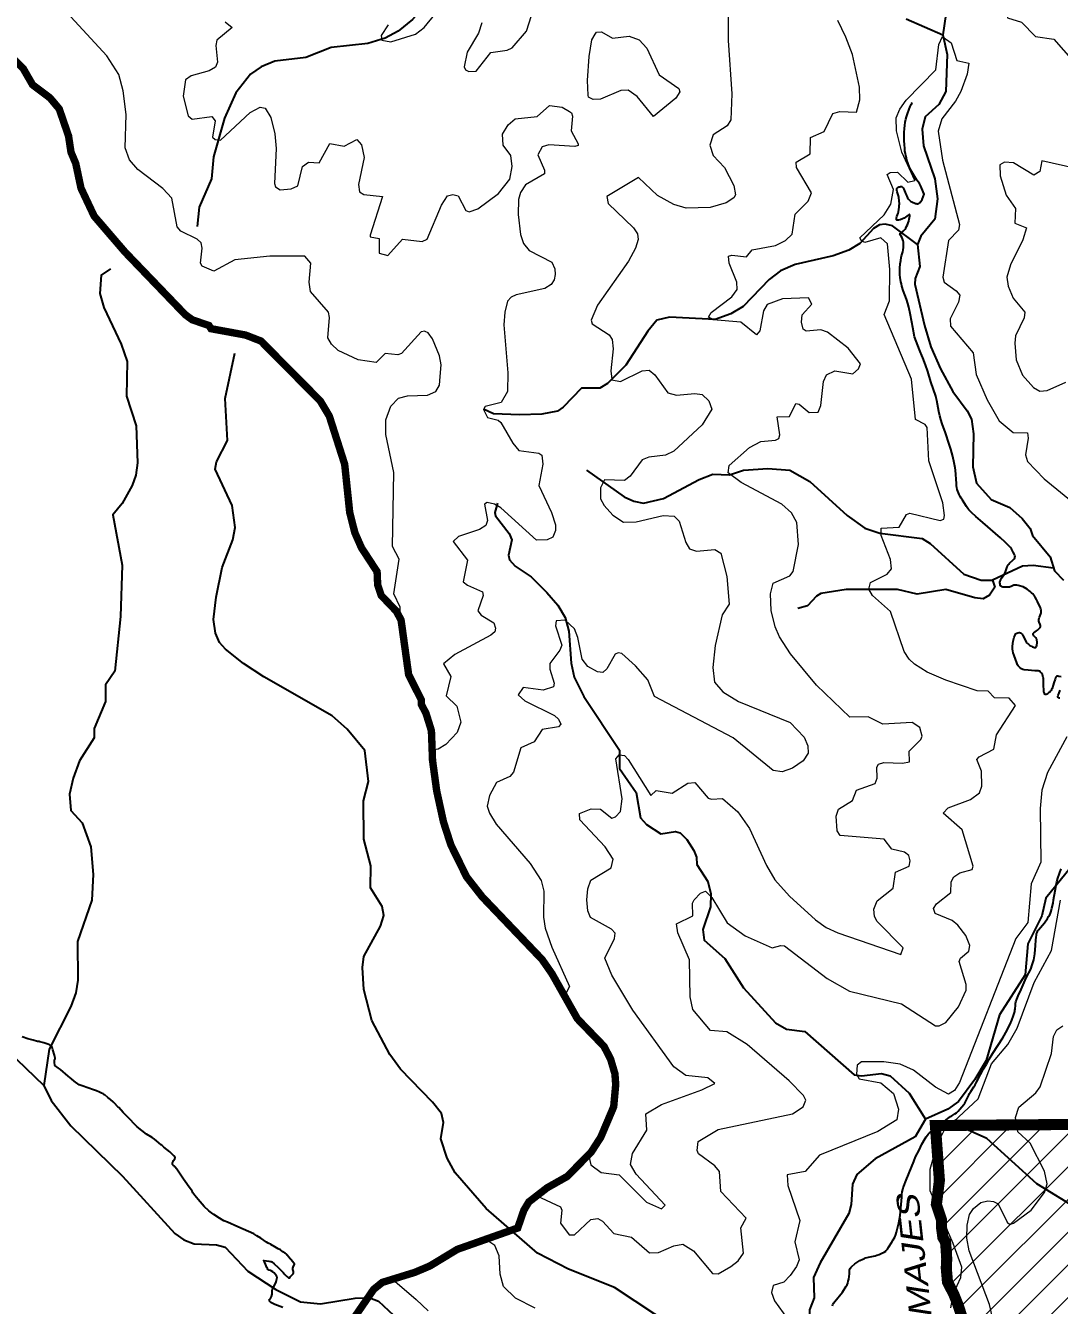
# Model space of a CAD drawing. Header units: feet. Extents: x -72 to 1107026, y -16 to 8357890.
# Drawn here: x 759175 to 773143, y 8238874 to 8256169 of the extents above; entities that cross this region are included whole.
import ezdxf

# ---------------------------------------------------------------- set-up
doc = ezdxf.new("R2010")
doc.units = ezdxf.units.FT
doc.header["$LTSCALE"] = 10
doc.header["$MEASUREMENT"] = 0
for name, color, linetype in [('AUTODEMA-inf. cofopri-Rural-PSAD', 190, 'CONTINUOUS'), ('INEI-PROV-PSAD56', 7, 'CONTINUOUS'), ('VIAS_SIN AFIRMAR', 31, 'CONTINUOUS')]:
    doc.layers.add(name, color=color, linetype=linetype)
for name, color, linetype, lineweight in [('CURVAS_PERU_500_PSAD-18', 23, 'CONTINUOUS', 5), ('Hidrografia-IGN-QUEBRADAS', 151, 'CONTINUOUS', 25), ('INEI-DIS-AREQ', 252, 'CONTINUOUS', 9)]:
    doc.layers.add(name, color=color, linetype=linetype, lineweight=lineweight)
doc.styles.add('ARIAL', font='arial.ttf')

msp = doc.modelspace()

# ---------------------------------------------------------------- hatches: boundary and pattern name
at = {"layer": 'AUTODEMA-inf. cofopri-Rural-PSAD', "lineweight": 5}
h = msp.add_hatch(dxfattribs=at)
h.set_pattern_fill('ANSI31', color=256, scale=2500)
h.paths.add_polyline_path([(753238, 8156793), (753322, 8156780), (753238, 8156793), (761252, 8177664), (761485, 8177877), (761891, 8178033), (762006, 8178099), (762145, 8178160), (762278, 8178215), (762392, 8178274), (762497, 8178357), (762589, 8178469), (762675, 8178563), (762762, 8178662), (762856, 8178741), (762966, 8178847), (763062, 8178931), (763167, 8179043), (763215, 8179157), (763254, 8179284), (763292, 8179406), (763323, 8179543), (763341, 8179672), (763349, 8179797), (763400, 8179962), (763448, 8180102), (763499, 8180234), (763573, 8180363), (763635, 8180490), (763719, 8180589), (763826, 8180681), (763928, 8180774), (764019, 8180866), (764121, 8180950), (764228, 8181026), (764338, 8181097), (764444, 8181168), (764559, 8181213), (764712, 8181269), (764839, 8181335), (764956, 8181398), (765071, 8181451), (765175, 8181550), (765244, 8181660), (765315, 8181776), (765354, 8181893), (765389, 8182013), (765390, 8182140), (765377, 8182262), (765342, 8182396), (765286, 8182546), (765225, 8182684), (765197, 8182808), (765187, 8182943), (765170, 8183067), (765142, 8183205), (765114, 8183355), (765122, 8183484), (765143, 8183642), (765150, 8183779), (765168, 8183908), (765199, 8184028), (765243, 8184165), (765278, 8184310), (765332, 8184449), (765386, 8184576), (765432, 8184714), (765467, 8184853), (765513, 8184978), (765575, 8185115), (765661, 8185237), (765751, 8185338), (765852, 8185419), (765985, 8185503), (766099, 8185572), (766232, 8185655), (766299, 8185789), (767271, 8186800), (767271, 8186947), (767297, 8187069), (767333, 8187214), (767379, 8187334), (767466, 8187468), (767519, 8187582), (767578, 8187702), (767631, 8187831), (767690, 8187961), (767739, 8188095), (767779, 8188220), (767853, 8188349), (767930, 8188476), (768029, 8188550), (768144, 8188601), (768268, 8188621), (768396, 8188684), (768525, 8188666), (768648, 8188684), (768729, 8188803), (768760, 8188933), (768775, 8189055), (768816, 8189187), (768865, 8189314), (768913, 8189448), (768946, 8189596), (769010, 8189708), (769110, 8189804), (769242, 8189855), (769369, 8189839), (769435, 8190402), (769242, 8190676), (768955, 8190796), (768850, 8191044), (768727, 8191405), (768791, 8192051), (769355, 8193016), (769774, 8193584), (769715, 8193854), (770015, 8194180), (770358, 8194460), (770593, 8194855), (771149, 8195508), (771339, 8195882), (771620, 8196321), (772139, 8196529), (772271, 8196571), (772518, 8196829), (772893, 8197299), (773001, 8197468), (773083, 8197912), (773128, 8198271), (773053, 8198668), (772961, 8199048), (772784, 8199431), (772552, 8199747), (772403, 8199923), (772344, 8200269), (772420, 8200524), (772438, 8201124), (772378, 8201509), (772320, 8201525), (771949, 8202389), (771948, 8203291), (771835, 8204086), (771949, 8205175), (771912, 8205868), (771936, 8206678), (771927, 8207524), (771977, 8207815), (772140, 8208229), (772310, 8208881), (772199, 8209183), (771898, 8209610), (771718, 8210093), (771643, 8210618), (770734, 8212243), (770420, 8212760), (770332, 8213330), (770439, 8213909), (770573, 8214159), (770693, 8214428), (770826, 8214682), (770933, 8214964), (771027, 8215231), (771060, 8215528), (771028, 8215800), (771023, 8215945), (771008, 8216090), (770944, 8216217), (770904, 8216392), (770519, 8217145), (770239, 8217796), (770023, 8218086), (769663, 8218545), (769449, 8218924), (769225, 8219439), (769296, 8219810), (769534, 8220281), (769800, 8220721), (770123, 8220961), (770236, 8221108), (770301, 8221212), (770355, 8221316), (770388, 8221417), (770506, 8221516), (770614, 8221596), (770683, 8221720), (770695, 8221911), (770696, 8222074), (770699, 8222211), (770790, 8222424), (770811, 8222568), (770823, 8222774), (770781, 8222973), (770744, 8223095), (770724, 8223248), (770687, 8223365), (770609, 8223513), (770566, 8223607), (770536, 8223648), (770519, 8223803), (770420, 8224061), (770417, 8224114), (770411, 8224346), (770326, 8224585), (770246, 8224784), (770250, 8224878), (770152, 8225049), (770105, 8225286), (769944, 8225912), (769917, 8226101), (769939, 8226683), (769870, 8226978), (769847, 8227388), (769974, 8227697), (770102, 8227836), (770156, 8227935), (770134, 8228072), (770014, 8228391), (770087, 8228555), (770259, 8228867), (770494, 8228977), (770568, 8228972), (770670, 8228991), (770967, 8229392), (771170, 8229797), (771390, 8230281), (771541, 8230796), (771638, 8231110), (771649, 8231265), (771605, 8231522), (771627, 8231763), (771687, 8231964), (771722, 8232157), (771735, 8232337), (771693, 8232515), (771625, 8232625), (771600, 8233022), (771587, 8233284), (771570, 8233434), (771556, 8233673), (771538, 8233961), (771479, 8234294), (771495, 8234446), (771537, 8234647), (771589, 8234753), (771628, 8234908), (771626, 8235023), (771663, 8235221), (771705, 8235358), (771731, 8235452), (771806, 8235660), (771892, 8235916), (771915, 8235992), (771929, 8236129), (771913, 8236376), (771884, 8236602), (771862, 8236752), (771822, 8236938), (771796, 8237134), (771804, 8237182), (771883, 8237286), (771904, 8237405), (771913, 8237507), (771903, 8237629), (771894, 8237698), (771889, 8237802), (771827, 8237968), (771792, 8238039), (771813, 8238197), (771839, 8238311), (771838, 8238486), (771839, 8238639), (771824, 8238728), (771772, 8238886), (771717, 8239024), (771631, 8239192), (771615, 8239378), (771621, 8239502), (771614, 8239619), (771605, 8239731), (771569, 8239792), (771550, 8239932), (771551, 8240029), (771481, 8240238), (771522, 8240563), (771488, 8241022), (771468, 8241305), (820278, 8241691), (830577, 8202812), (830340, 8202672), (830000, 8202586), (829662, 8202548), (829318, 8202317), (829158, 8201793), (829053, 8201507), (828905, 8201367), (828322, 8201192), (827978, 8200961), (827919, 8200578), (827797, 8199716), (827643, 8199383), (827293, 8198961), (826996, 8198681), (826979, 8198104), (826868, 8197578), (826760, 8197196), (826743, 8196619), (826868, 8195942), (827189, 8195377), (827277, 8195085), (827159, 8194367), (827146, 8193935), (827234, 8193643), (827319, 8193256), (827453, 8192915), (827398, 8192676), (827291, 8192294), (827132, 8191818), (827119, 8191385), (827194, 8190661), (827090, 8190376), (826836, 8189950), (826722, 8189328), (826756, 8188846), (826641, 8188224), (826583, 8187889), (826334, 8187608), (826127, 8187133), (825918, 8186561), (825905, 8186129), (826032, 8185548), (825868, 8184879), (825858, 8184542), (825847, 8184158), (826032, 8183912), (826069, 8183526), (826047, 8182805), (826078, 8182227), (826108, 8181600), (826048, 8181217), (825801, 8180984), (825747, 8180793), (825636, 8180315), (825796, 8179204), (825684, 8178678), (825668, 8178149), (825657, 8177765), (825548, 8177335), (825244, 8176815), (825086, 8176386), (824977, 8175956), (824725, 8175579), (824520, 8175152), (824114, 8174443), (823712, 8173877), (823407, 8173357), (823324, 8172960), (823317, 8172729), (823307, 8172399), (823238, 8171852), (823314, 8171473), (823304, 8171154), (823327, 8170950), (823289, 8170632), (823310, 8170370), (823402, 8170016), (823586, 8169548), (823710, 8169280), (823662, 8168785), (823750, 8168195), (823303, 8168147), (822930, 8167996), (822690, 8167863), (822198, 8167624), (822071, 8167460), (821892, 8167381), (821672, 8167229), (821518, 8167084), (821383, 8166920), (821310, 8166661), (821229, 8166477), (821265, 8166226), (821329, 8166168), (821371, 8165998), (821374, 8165793), (821214, 8165770), (821034, 8165673), (820575, 8165630), (820470, 8165568), (820330, 8165544), (820169, 8165484), (819982, 8165480), (819805, 8165485), (819700, 8165414), (819649, 8165285), (819644, 8165108), (819667, 8164939), (819671, 8164762), (819732, 8164620), (819765, 8164469), (819741, 8164302), (819684, 8164248), (819479, 8164273), (819273, 8164260), (819038, 8164211), (818867, 8164134), (818823, 8164107), (818741, 8164036), (818708, 8164001), (818677, 8163932), (818710, 8163874), (818719, 8163764), (818731, 8163685), (818688, 8163660), (818637, 8163650), (818578, 8163656), (818522, 8163649), (818440, 8163596), (818419, 8163540), (818393, 8163433), (818298, 8163327), (818245, 8163363), (818164, 8163435), (818136, 8163489), (818129, 8163542), (818096, 8163606), (818046, 8163683), (817988, 8163732), (817894, 8163801), (817840, 8163741), (817832, 8163692), (817948, 8163198), (817963, 8163142), (817897, 8163112), (817789, 8163046), (817781, 8162998), (817730, 8162927), (817678, 8162897), (817592, 8162870), (817454, 8162902), (817393, 8162912), (817340, 8162910), (817312, 8162864), (817276, 8162829), (817252, 8162781), (817206, 8162736), (817116, 8162650), (817080, 8162604), (816998, 8162546), (816927, 8162529), (816831, 8162586), (816762, 8162655), (816699, 8162684), (816646, 8162707), (816575, 8162751), (816511, 8162744), (816411, 8162673), (816342, 8162595), (816313, 8162529), (816262, 8162412), (816108, 8162337), (816052, 8162315), (815981, 8162315), (815917, 8162285), (815807, 8162276), (815739, 8162310), (815638, 8162382), (815595, 8162443), (815534, 8162451), (815488, 8162492), (815433, 8162536), (815341, 8162496), (815286, 8162397), (815285, 8162290), (815182, 8162139), (815129, 8162124), (815020, 8162160), (814969, 8162143), (814915, 8162151), (814818, 8162129), (814661, 8162171), (814608, 8162204), (814465, 8162246), (814361, 8162265), (814167, 8162243), (813989, 8162194), (813856, 8162085), (813702, 8161985), (813124, 8161923), (812911, 8161706), (812856, 8161618), (812749, 8161540), (812492, 8161534), (812443, 8161524), (812367, 8161515), (812252, 8161510), (812150, 8161471), (812066, 8161443), (811936, 8161388), (811813, 8161338), (811757, 8161367), (811669, 8161438), (811510, 8161415), (811342, 8161337), (811245, 8161204), (811131, 8161124), (810849, 8161076), (810322, 8160943), (809995, 8160714), (809741, 8160678), (809493, 8160697), (809213, 8160705), (808932, 8160676), (808648, 8160621), (808530, 8160579), (808408, 8160546), (808227, 8160477), (808120, 8160465), (808005, 8160428), (807949, 8160451), (807748, 8160486), (807591, 8160502), (807337, 8160435), (807016, 8160247), (806896, 8160192), (806747, 8160074), (806681, 8160046), (806538, 8159999), (806377, 8159904), (806147, 8159906), (805415, 8159960), (805112, 8159977), (804565, 8160002), (804080, 8160025), (803956, 8160045), (803836, 8160005), (803684, 8159964), (803497, 8159761), (803367, 8159762), (803227, 8159787), (802920, 8159966), (802800, 8159994), (802680, 8160027), (802548, 8160058), (802424, 8160101), (802312, 8160152), (802195, 8160221), (802083, 8160290), (801956, 8160316), (801818, 8160295), (801688, 8160293), (801556, 8160247), (801423, 8160212), (801291, 8160159), (801159, 8160106), (800787, 8160136), (800463, 8160229), (800277, 8160263), (800072, 8160269), (799744, 8160251), (799483, 8160249), (799221, 8160248), (798949, 8160191), (798686, 8160152), (798410, 8160168), (798290, 8160204), (798148, 8160212), (798023, 8160253), (797876, 8160243), (797751, 8160192), (797611, 8160213), (797496, 8160274), (797323, 8160236), (797183, 8160081), (797053, 8159952), (796859, 8159878), (796714, 8159805), (796661, 8159693), (796625, 8159558), (796551, 8159432), (796413, 8159345), (796273, 8159351), (796136, 8159369), (796011, 8159432), (795892, 8159481), (795767, 8159545), (795647, 8159580), (795531, 8159639), (795391, 8159662), (795256, 8159634), (795083, 8159561), (794973, 8159508), (794881, 8159383), (794743, 8159228), (794634, 8159150), (794486, 8159150), (794377, 8159214), (794229, 8159227), (794087, 8159186), (793965, 8159158), (793830, 8159143), (793685, 8159172), (793580, 8159268), (793535, 8159388), (793533, 8159520), (793530, 8159657), (793548, 8159797), (793528, 8160067), (793457, 8160189), (793366, 8160285), (793249, 8160375), (793130, 8160431), (792862, 8160424), (792730, 8160378), (792470, 8160226), (792221, 8160229), (792150, 8160361), (792025, 8160394), (791895, 8160369), (791742, 8160344), (791615, 8160278), (791345, 8160296), (791121, 8160303), (791002, 8160353), (790927, 8160356), (790776, 8160295), (790573, 8160086), (790487, 8160014), (790335, 8159935), (790156, 8159875), (789933, 8159891), (789628, 8159994), (789403, 8160091), (789337, 8160215), (789139, 8160376), (788987, 8160391), (788855, 8160613), (788850, 8160750), (788898, 8160900), (788728, 8161037), (788593, 8161048), (788476, 8161094), (788331, 8161107), (788207, 8161079), (788072, 8161089), (787996, 8161188), (787900, 8161371), (787828, 8161534), (787714, 8161613), (787483, 8161754), (787368, 8161805), (787254, 8161881), (787122, 8161935), (787007, 8162011), (786888, 8162072), (786771, 8162121), (786667, 8162202), (786552, 8162248), (786425, 8162271), (786298, 8162223), (786203, 8162137), (786107, 8162061), (786051, 8162173), (786043, 8162338), (786150, 8162401), (786275, 8162485), (786339, 8162597), (786237, 8162665), (786110, 8162638), (785990, 8162577), (785868, 8162597), (785746, 8162615), (785622, 8162654), (785500, 8162672), (785362, 8162654), (785199, 8162603), (785082, 8162565), (784960, 8162540), (784835, 8162500), (784720, 8162436), (784596, 8162358), (784484, 8162277), (784379, 8162190), (784275, 8162114), (784160, 8162036), (784043, 8161954), (783938, 8161886), (783826, 8161812), (783699, 8161747), (783582, 8161693), (783449, 8161676), (783342, 8161607), (783271, 8161452), (783225, 8161328), (783179, 8161206), (783138, 8161082), (783097, 8160957), (783061, 8160830), (782974, 8160718), (782855, 8160675), (782725, 8160670), (782582, 8160648), (782463, 8160615), (782353, 8160549), (782259, 8160460), (782078, 8160260), (782029, 8160143), (781968, 8160031), (781907, 8159917), (781846, 8159810), (781751, 8159699), (781639, 8159610), (781573, 8159503), (781506, 8159396), (781422, 8159300), (781295, 8159285), (781170, 8159283), (781058, 8159227), (781035, 8159095), (780966, 8158947), (780910, 8158818), (780843, 8158678), (780719, 8158676), (780643, 8158773), (780548, 8158676), (780492, 8158534), (780489, 8158409), (780563, 8158292), (780456, 8158221), (780372, 8158130), (780275, 8158051), (780148, 8158062), (780033, 8158141), (779893, 8158142), (779769, 8158106), (779649, 8158042), (779555, 8157953), (779448, 8157872), (779391, 8157763), (779345, 8157649), (779294, 8157529), (779236, 8157415), (779123, 8157309), (778981, 8157250), (778859, 8157212), (778734, 8157164), (778607, 8157144), (778479, 8157144), (778332, 8157180), (778375, 8156898), (778164, 8156936), (778158, 8156802), (778130, 8156675), (778140, 8156545), (778112, 8156426), (778050, 8156319), (778063, 8156169), (777986, 8156065), (777961, 8155941), (777902, 8155786), (777843, 8155676), (777795, 8155562), (777705, 8155466), (777593, 8155359), (777509, 8155263), (777417, 8155159), (777305, 8155070), (777239, 8154938), (777216, 8154806), (777159, 8154686), (777093, 8154552), (777034, 8154440), (776983, 8154298), (776922, 8154161), (776873, 8154016), (776779, 8153937), (776659, 8153838), (776605, 8153711), (776592, 8153572), (776612, 8153434), (776630, 8153310), (776609, 8153183), (776586, 8153051), (776545, 8152921), (776515, 8152794), (776494, 8152637), (776486, 8152507), (776478, 8152344), (776437, 8152225), (776573, 8151681), (776106, 8151111), (775463, 8150015), (775273, 8149577), (775253, 8149427), (774951, 8149779), (774716, 8150004), (774511, 8150120), (774293, 8150189), (774009, 8150343), (773986, 8150653), (773898, 8150715), (773679, 8150366), (773524, 8150449), (773583, 8150865), (773302, 8151090), (773079, 8151190), (772903, 8151351), (772690, 8151485), (772613, 8151651), (772759, 8151759), (772737, 8151864), (772352, 8152136), (772085, 8152058), (771824, 8152119), (771653, 8152170), (771611, 8152333), (771212, 8152458), (770986, 8152496), (770745, 8152533), (770505, 8152618), (770212, 8152721), (769864, 8152789), (769676, 8152849), (769529, 8152895), (769298, 8152965), (769056, 8153020), (768826, 8153067), (768593, 8153122), (768350, 8153228), (768122, 8153296), (767859, 8153352), (767629, 8153412), (767406, 8153493), (767171, 8153558), (766938, 8153643), (766714, 8153723), (766443, 8153849), (766241, 8153940), (766040, 8153990), (765798, 8154065), (765568, 8154146), (765335, 8154198), (765105, 8154273), (764987, 8154344), (764570, 8154454), (764357, 8154514), (764080, 8154590), (763867, 8154638), (763662, 8154698), (763479, 8154729), (763070, 8154817), (762778, 8154929), (762461, 8154975), (762334, 8155019), (762093, 8155094), (761838, 8155171), (761596, 8155180), (761345, 8155237), (761116, 8155269), (760846, 8155361), (760587, 8155419), (760351, 8155487), (760119, 8155512), (759916, 8155493), (759629, 8155574), (759372, 8155594), (759166, 8155611), (758956, 8155664), (758687, 8155803), (758456, 8155889), (758210, 8155960), (757946, 8156005), (757689, 8156063), (757532, 8156107), (757276, 8156170), (757050, 8156236), (756864, 8156260), (756611, 8156328), (756385, 8156381), (756113, 8156398), (755975, 8156433), (755622, 8156463), (755391, 8156486), (755152, 8156526), (754896, 8156606), (754586, 8156660), (754380, 8156712), (754159, 8156752), (753964, 8156794), (753322, 8156780)])

# ---------------------------------------------------------------- linework, layer by layer
at = {"layer": 'AUTODEMA-inf. cofopri-Rural-PSAD', "linetype": 'Continuous', "const_width": 150}
msp.add_lwpolyline([(771824, 8238728), (771772, 8238886), (771717, 8239024), (771631, 8239192), (771615, 8239378), (771621, 8239502), (771614, 8239619), (771605, 8239731), (771569, 8239792), (771550, 8239932), (771551, 8240029), (771481, 8240238), (771522, 8240563), (771488, 8241022), (771468, 8241305), (820278, 8241691)], dxfattribs=at)
at = {"layer": 'CURVAS_PERU_500_PSAD-18'}
for points in [[(772323, 8256985), (772442, 8256570), (772424, 8256347), (772443, 8256276), (772631, 8256214), (772822, 8256020), (773066, 8255987), (773429, 8255576)], [(763668, 8251651), (763396, 8251777), (763306, 8251862), (763260, 8251950), (763281, 8252223), (763266, 8252296), (763022, 8252576), (763006, 8252700), (763029, 8252957), (762949, 8253051), (762474, 8253054), (762002, 8253003), (761718, 8252851), (761560, 8252916), (761538, 8252960), (761561, 8253159), (761548, 8253232), (761495, 8253284), (761270, 8253393), (761222, 8253449), (761149, 8253839), (761031, 8253967), (760692, 8254223), (760577, 8254354), (760519, 8254518), (760535, 8254967), (760492, 8255289), (760433, 8255506), (760274, 8255759), (759733, 8256346)], [(764075, 8256181), (763978, 8256037), (763988, 8255970), (764111, 8255951), (764444, 8256052), (764561, 8256145), (764706, 8256317)], [(765340, 8256207), (765294, 8256066), (765141, 8255808), (765099, 8255613), (765120, 8255570), (765165, 8255550), (765263, 8255553), (765462, 8255806), (765683, 8255836), (765751, 8255867), (765943, 8256095), (766009, 8256307)], [(768667, 8256293), (768668, 8255968), (768719, 8255245), (768705, 8254895), (768653, 8254814), (768463, 8254694), (768421, 8254553), (768464, 8254412), (768620, 8254250), (768745, 8254006), (768767, 8253884), (768746, 8253840), (768641, 8253773), (768425, 8253713), (768101, 8253700), (767935, 8253753), (767715, 8253871), (767454, 8254118), (767029, 8253859), (767045, 8253766), (767387, 8253438), (767441, 8253354), (767451, 8253280), (767416, 8253161), (767321, 8252985), (766903, 8252393), (766816, 8252187), (766831, 8252140), (767058, 8251988), (767100, 8251926), (767114, 8251803), (767082, 8251504), (767094, 8251390)], [(761869, 8256218), (761964, 8256143), (761757, 8255971), (761743, 8255898), (761768, 8255675), (761741, 8255606), (761655, 8255557), (761413, 8255492), (761334, 8255434), (761303, 8255214), (761369, 8254949), (761423, 8254903), (761692, 8254941), (761734, 8254882), (761698, 8254662), (761736, 8254631), (761809, 8254622), (762211, 8254995), (762342, 8255067), (762411, 8255054), (762486, 8254925), (762544, 8254708), (762560, 8254509), (762539, 8254035), (762553, 8253988), (762616, 8253950), (762765, 8253961), (762855, 8254004), (762916, 8254265), (762995, 8254324), (763143, 8254316), (763285, 8254574), (763477, 8254538), (763652, 8254631), (763713, 8254556), (763751, 8254386), (763672, 8254021), (763684, 8253924), (763747, 8253886), (763996, 8253860)], [(768457, 8252198), (768402, 8252228), (768440, 8252290), (768717, 8252503), (768789, 8252604), (768786, 8252703), (768683, 8252957), (768673, 8253055), (768719, 8253067), (768917, 8253043), (768990, 8253139), (769308, 8253198), (769442, 8253266), (769531, 8253351), (769575, 8253619), (769750, 8253796), (769793, 8253909), (769593, 8254252), (769588, 8254324), (769777, 8254436), (769782, 8254656), (769964, 8254736), (770084, 8254980), (770178, 8255007), (770400, 8255001), (770448, 8255165), (770440, 8255339), (770346, 8255779), (770258, 8256013), (770150, 8256238)], [(766777, 8255230), (766766, 8255428), (766791, 8255752), (766824, 8255975), (766872, 8256054)], [(766872, 8256054), (766888, 8256080), (766958, 8256086), (767107, 8255997), (767329, 8256027), (767467, 8255975), (767568, 8255866), (767737, 8255505), (768003, 8255320), (768013, 8255273), (767960, 8255189), (767659, 8254939), (767439, 8255211), (767316, 8255295), (767218, 8255290), (766941, 8255175), (766842, 8255171), (766779, 8255204), (766777, 8255230)], [(770470, 8253259), (770448, 8253301), (770774, 8253610), (770866, 8253758), (770902, 8253953), (770814, 8254157), (770855, 8254183), (770955, 8254188), (771097, 8254055), (771191, 8254076), (771012, 8254458), (770940, 8254749), (770939, 8254923), (770985, 8255038), (771071, 8255161), (771473, 8255572), (771514, 8255915), (771562, 8256023), (771574, 8256014)], [(771574, 8256014), (771679, 8255935), (771756, 8255698), (771918, 8255660), (771898, 8255512), (771811, 8255277), (771740, 8255146), (771554, 8254911), (771507, 8254744), (771564, 8254349), (771793, 8253479), (771781, 8253406), (771646, 8253264), (771567, 8252771), (771588, 8252701), (771750, 8252585), (771796, 8252527), (771780, 8252430), (771667, 8252207), (771674, 8252109), (771977, 8251747), (772018, 8251453), (772167, 8251110), (772328, 8250827), (772518, 8250668), (772712, 8250665), (772721, 8250592), (772683, 8250370), (772711, 8250277), (772936, 8250043), (773479, 8249601)], [(763996, 8253860), (763829, 8253338), (763832, 8253314), (763953, 8253291), (763953, 8253095), (764068, 8253062), (764266, 8253282), (764535, 8253250), (764600, 8253285), (764794, 8253744), (764876, 8253867), (764948, 8253887), (765019, 8253868), (765124, 8253670), (765167, 8253650), (765283, 8253695), (765565, 8253901), (765719, 8254095), (765751, 8254266), (765733, 8254413), (765628, 8254553), (765620, 8254700), (765696, 8254829), (765790, 8254909), (766086, 8254940), (766254, 8255087), (766425, 8255068), (766523, 8255008)], [(766523, 8255008), (766552, 8254990), (766566, 8254943), (766546, 8254745), (766643, 8254571), (766642, 8254547), (766595, 8254533), (766246, 8254558), (766153, 8254529), (766098, 8254421), (766188, 8254216), (766186, 8254167), (765931, 8254017), (765862, 8253913), (765834, 8253818), (765832, 8253618), (765861, 8253345), (765900, 8253226), (765977, 8253130), (766286, 8252971), (766327, 8252881), (766331, 8252806), (766317, 8252733), (766274, 8252672), (766191, 8252616), (765802, 8252529), (765734, 8252498), (765684, 8252443), (765648, 8252298), (765637, 8252123), (765690, 8251476), (765686, 8251226), (765600, 8251077), (765384, 8251022), (765361, 8250983)], [(773366, 8254236), (772905, 8254340), (772880, 8254197), (772799, 8254149), (772525, 8254316), (772400, 8254323), (772337, 8254289), (772342, 8254140), (772422, 8253877), (772551, 8253697), (772540, 8253499), (772697, 8253438), (772651, 8253272), (772482, 8252937), (772433, 8252770), (772451, 8252647), (772520, 8252486), (772678, 8252296), (772669, 8252222), (772549, 8251977), (772542, 8251877), (772561, 8251653), (772644, 8251445), (772792, 8251278), (772880, 8251231), (772978, 8251240), (773229, 8251351)], [(768489, 8240762), (768266, 8240922), (768247, 8240967), (768261, 8241091), (768533, 8241250), (769535, 8241461), (769681, 8241556), (769716, 8241646), (769687, 8241713), (769493, 8241908), (768926, 8242399), (768651, 8242570), (768431, 8242587), (768191, 8242874), (768155, 8243043), (768147, 8243542), (767986, 8243908), (767970, 8244029), (768190, 8244139), (768187, 8244311), (768210, 8244355), (768293, 8244447), (768361, 8244473), (768449, 8244386), (768655, 8244043), (768896, 8243867), (769262, 8243707), (769381, 8243740), (769428, 8243732), (770005, 8243292), (770307, 8243119), (771011, 8242951), (771470, 8242654), (771520, 8242653), (771609, 8242696), (771782, 8242908), (771882, 8243136), (771882, 8243211), (771791, 8243522), (771806, 8243568), (771921, 8243663), (771935, 8243736), (771878, 8243873), (771773, 8244013), (771694, 8244074), (771464, 8244170), (771442, 8244237), (771481, 8244299), (771677, 8244453), (771680, 8244599), (771716, 8244664), (771798, 8244719), (771966, 8244765), (771979, 8244811), (771831, 8245302), (771572, 8245528), (771640, 8245596), (771943, 8245713), (772065, 8245799), (772096, 8245893), (772092, 8246092), (772028, 8246252), (772060, 8246289), (772259, 8246390), (772295, 8246584), (772551, 8246983), (772463, 8247078), (772265, 8247085), (772182, 8247177), (772034, 8247179), (771608, 8247325), (771355, 8247432), (771186, 8247538), (771112, 8247605), (771046, 8247710), (770862, 8248253), (770620, 8248468), (770568, 8248551), (770593, 8248644), (770816, 8248755), (770876, 8248830), (770859, 8248953), (770733, 8249279), (770733, 8249377), (770978, 8249390), (771079, 8249560), (771123, 8249581), (771534, 8249483), (771580, 8249500), (771592, 8249548), (771567, 8249720), (771380, 8250289), (771357, 8250737), (771328, 8250777), (771198, 8250844), (771143, 8251389), (770776, 8252264), (770846, 8252449), (770852, 8252874), (770822, 8253222), (770731, 8253299), (770516, 8253239), (770470, 8253259), (770470, 8253259)], [(766785, 8240914), (766784, 8240893), (766810, 8240772), (766950, 8240671), (767196, 8240640), (767563, 8240268), (767769, 8240179), (767816, 8240230), (767423, 8240650), (767349, 8240779), (767375, 8240925), (767570, 8241243), (767555, 8241465), (767769, 8241590), (768310, 8241786), (768488, 8241874), (768393, 8241948), (768095, 8241979), (767935, 8242096), (767380, 8242866), (767095, 8243337), (767000, 8243566), (767133, 8243832), (767140, 8243905), (767090, 8243960), (766807, 8244114), (766771, 8244207), (766756, 8244356), (766772, 8244504), (766813, 8244622), (767089, 8244788), (767114, 8244906), (767005, 8245071), (766662, 8245435), (766657, 8245522), (766818, 8245586), (766941, 8245581), (767097, 8245459), (767144, 8245475), (767211, 8245548), (767234, 8245718), (767152, 8246262), (767193, 8246314), (767265, 8246305), (767317, 8246251), (767622, 8245766), (767693, 8245831), (767913, 8245797), (768123, 8245932), (768218, 8245939), (768396, 8245731), (768442, 8245714), (768590, 8245724), (768798, 8245545), (768955, 8245320), (769184, 8244820), (769300, 8244627), (769498, 8244403), (769849, 8244083), (769991, 8243981), (770150, 8243908), (771001, 8243614), (771034, 8243708), (770683, 8244063), (770647, 8244128), (770638, 8244227), (770682, 8244342), (770895, 8244513), (770930, 8244731), (771112, 8244811), (771127, 8244882), (771107, 8244953), (771050, 8244999), (770879, 8245038), (770776, 8245173), (770181, 8245226), (770142, 8245288), (770129, 8245487), (770160, 8245581), (770349, 8245698), (770400, 8245838), (770655, 8245929), (770681, 8245998), (770677, 8246147), (770699, 8246190), (770771, 8246211), (771021, 8246200), (771117, 8246219), (771112, 8246366), (771271, 8246522), (771289, 8246568), (771258, 8246685), (771156, 8246753), (770758, 8246727), (770559, 8246826), (770313, 8246822), (769863, 8247256), (769511, 8247678), (769361, 8247908), (769301, 8248045), (769250, 8248264), (769241, 8248489), (769275, 8248632), (769502, 8248733), (769546, 8248792), (769620, 8249158), (769597, 8249456), (769524, 8249586), (769394, 8249702), (768842, 8249993), (768666, 8250126), (768682, 8250224), (768956, 8250467), (769110, 8250548), (769309, 8250567), (769352, 8250591), (769365, 8250638), (769329, 8250882), (769496, 8250886), (769580, 8251064), (769627, 8251052), (769761, 8250940), (769882, 8250946), (769920, 8251036), (769956, 8251358), (769998, 8251448), (770108, 8251502), (770353, 8251465), (770427, 8251530), (770456, 8251598), (770288, 8251812), (770012, 8252026), (769919, 8252056), (769720, 8252038), (769681, 8252066), (769659, 8252163), (769668, 8252262), (769800, 8252404), (769751, 8252488), (769402, 8252478), (769193, 8252402), (769144, 8252316), (769094, 8252046), (769049, 8251991), (768837, 8252160), (768464, 8252194), (768457, 8252198)], [(764575, 8252037), (764569, 8252041), (764521, 8252030), (764252, 8251736), (764206, 8251719), (764032, 8251737), (763912, 8251614), (763668, 8251651)], [(764775, 8251427), (764789, 8251584), (764768, 8251708), (764673, 8251938), (764612, 8252016), (764575, 8252037)], [(767094, 8251390), (767095, 8251381), (767213, 8251361), (767504, 8251503), (767602, 8251511), (767678, 8251448), (767851, 8251205), (767970, 8251173), (768218, 8251197), (768317, 8251184), (768408, 8251100), (768448, 8250984), (768316, 8250775), (767932, 8250418), (767820, 8250363), (767597, 8250337), (767504, 8250303), (767344, 8250081), (767267, 8250020), (766996, 8250030), (766941, 8249921), (766943, 8249773), (766990, 8249685), (767108, 8249555), (767252, 8249460), (767426, 8249462), (767790, 8249550), (767938, 8249540), (768006, 8249470), (768095, 8249184), (768146, 8249098), (768238, 8249067), (768487, 8249088), (768570, 8249038), (768649, 8248725), (768680, 8248352), (768585, 8248207), (768494, 8247792), (768460, 8247495), (768484, 8247297), (768597, 8247166), (768809, 8247034), (769506, 8246750), (769695, 8246552), (769745, 8246438), (769747, 8246339), (769682, 8246234), (769538, 8246136), (769397, 8246086), (769275, 8246102), (768735, 8246545), (767673, 8247101), (767580, 8247328), (767417, 8247517), (767232, 8247685), (767183, 8247694), (767139, 8247673), (767030, 8247476), (766976, 8247426), (766903, 8247436), (766773, 8247510), (766696, 8247606), (766638, 8247900), (766591, 8248015), (766464, 8248133), (766344, 8248126), (766336, 8248056), (766420, 8247796), (766394, 8247727), (766259, 8247548), (766259, 8247474), (766316, 8247282), (766307, 8247234), (766168, 8247189), (765897, 8247224), (765829, 8247124), (765918, 8247044), (766323, 8246848), (766377, 8246797), (766406, 8246728), (766374, 8246695), (766154, 8246655), (766045, 8246491), (765864, 8246411), (765768, 8246078), (765719, 8246023), (765538, 8245941), (765443, 8245765), (765413, 8245619), (765441, 8245524), (765534, 8245376), (765992, 8244847), (766141, 8244617), (766178, 8244472), (766173, 8244122), (766194, 8243974), (766285, 8243715), (766525, 8243184), (766457, 8243055)], [(764191, 8248243), (764237, 8248262), (764237, 8248309), (764152, 8248489), (764224, 8248957), (764131, 8249129), (764151, 8250128), (764044, 8250641), (764042, 8250840), (764110, 8251027), (764212, 8251135), (764333, 8251164), (764607, 8251173), (764718, 8251224), (764765, 8251312), (764775, 8251427)], [(765361, 8250983), (765360, 8250981), (765414, 8250874), (765559, 8250837), (765598, 8250807), (765758, 8250524), (765838, 8250429), (766108, 8250392), (766149, 8250365), (766165, 8250243), (766111, 8249952), (766280, 8249589), (766334, 8249423), (766335, 8249348), (766300, 8249258), (766224, 8249220), (766076, 8249217), (765596, 8249654), (765510, 8249704), (765413, 8249724), (765373, 8249700), (765418, 8249481), (765393, 8249413), (765308, 8249361), (765025, 8249264), (764953, 8249199), (765144, 8248944), (765088, 8248654), (765144, 8248606), (765348, 8248516), (765359, 8248469), (765286, 8248259), (765332, 8248202), (765501, 8248096), (765525, 8248027), (765516, 8247978), (765459, 8247930), (764975, 8247670), (764823, 8247544), (764922, 8247373), (764857, 8247111), (765000, 8246974), (765054, 8246758), (765008, 8246618), (764855, 8246454), (764748, 8246390), (764667, 8246378)], [(773243, 8246559), (772983, 8246074), (772905, 8245837), (772882, 8245588), (772894, 8244864), (772761, 8244571), (772716, 8244049), (772553, 8243831), (771793, 8241885), (771728, 8241779), (771645, 8241728), (771471, 8241825), (771173, 8242052), (770992, 8242136), (770770, 8242168), (770470, 8242164), (770411, 8242122), (770402, 8241999), (770439, 8241937), (770732, 8241880), (770903, 8241738), (770970, 8241525), (770945, 8241380), (770690, 8241226), (769904, 8240903), (769706, 8240682), (769463, 8240641), (769473, 8240494), (769635, 8240022), (769567, 8239733), (769628, 8239492), (769593, 8239399), (769506, 8239277), (769418, 8239188), (769276, 8239143), (769251, 8239049), (769294, 8238934), (769647, 8238449)], [(773036, 8242277), (773064, 8242508), (773108, 8242597), (773190, 8242653)], [(772271, 8238570), (772198, 8238886), (771924, 8239610), (771892, 8239782), (771895, 8239957), (771928, 8240103), (771983, 8240186), (772080, 8240263), (772177, 8240286), (772252, 8240280), (772317, 8240245), (772437, 8239999), (772475, 8239969), (772522, 8239984), (772762, 8240162), (772944, 8240399), (772978, 8240518), (772943, 8240689), (772747, 8241065), (772583, 8241218), (772550, 8241413), (772597, 8241553), (772824, 8241748), (772883, 8241829), (773036, 8242277)], [(766082, 8240355), (766404, 8240206), (766421, 8240160), (766401, 8239987), (766519, 8239829), (766590, 8239830), (766810, 8240033), (766906, 8240048), (766971, 8240013), (767121, 8239846), (767363, 8239798), (767605, 8239585), (767728, 8239590), (767934, 8239680), (768056, 8239702), (768201, 8239610), (768458, 8239305), (768531, 8239302), (768705, 8239401), (768805, 8239476), (768875, 8239578), (768841, 8239924), (768911, 8240053), (768569, 8240413), (768549, 8240683), (768489, 8240762)], [(766059, 8238837), (765792, 8238972), (765633, 8239129), (765586, 8239295), (765574, 8239545), (765517, 8239682), (765393, 8239767)], [(764130, 8239227), (764450, 8238955), (764612, 8238799)]]:
    msp.add_lwpolyline(points, dxfattribs=at)
at = {"layer": 'Hidrografia-IGN-QUEBRADAS'}
for points in [[(770397, 8259470), (770404, 8259146), (770435, 8259000), (770539, 8258829), (770748, 8258616), (770755, 8258543), (770715, 8258398), (770747, 8258253), (770913, 8257917), (771080, 8257733), (771284, 8257091), (771563, 8256589), (771608, 8256319), (771568, 8256045)], [(765249, 8256872), (765113, 8256764), (764919, 8256730), (764741, 8256639), (764401, 8256250), (764207, 8256095), (764034, 8255998), (763797, 8255926), (763305, 8255871), (762960, 8255737), (762541, 8255688), (762358, 8255613), (762215, 8255511), (762015, 8255259), (761863, 8254920), (761712, 8254395), (761685, 8254099), (761518, 8253714), (761493, 8253455)], [(771071, 8256260), (771568, 8256045)], [(771568, 8256045), (771625, 8255777), (771609, 8255278), (771516, 8255103), (771330, 8254938), (771288, 8254770), (771307, 8254546), (771461, 8254098), (771498, 8253826), (771460, 8253555), (771270, 8253325), (771227, 8253209), (771258, 8252912), (771193, 8252750), (771192, 8252676), (771320, 8252115), (771405, 8251828), (771536, 8251531), (771703, 8251223), (771898, 8250963), (771954, 8250851), (771983, 8250654), (771973, 8250205), (772023, 8249987), (772220, 8249764), (772472, 8249658), (772640, 8249509), (772749, 8249373), (772778, 8249278), (773019, 8248992), (773076, 8248801), (773197, 8248676)], [(771227, 8253209), (770886, 8253463), (770787, 8253487), (770711, 8253478), (770632, 8253428), (770445, 8253223), (770297, 8253133), (770087, 8253058), (769574, 8252940), (769374, 8252856), (769220, 8252738), (768872, 8252375), (768704, 8252272), (768494, 8252196), (767876, 8252227), (767705, 8252189), (767582, 8252039), (767285, 8251579), (767036, 8251333), (766934, 8251269), (766687, 8251269), (766440, 8251013), (766361, 8250960), (766151, 8250916), (765850, 8250907), (765499, 8250923), (765360, 8250984)], [(760320, 8252882), (760197, 8252795), (760176, 8252549), (760232, 8252359), (760465, 8251862), (760545, 8251631), (760539, 8251159), (760668, 8250759), (760687, 8250261), (760663, 8250092), (760613, 8249953), (760480, 8249711), (760352, 8249557), (760479, 8248877), (760459, 8248182), (760382, 8247444), (760256, 8247259), (760256, 8247036), (760102, 8246671), (760102, 8246546), (759905, 8246235), (759817, 8246001), (759768, 8245784), (759788, 8245564), (759937, 8245395), (760057, 8245069), (760089, 8244698), (760068, 8244352), (759875, 8243790), (759879, 8243270), (759854, 8243098), (759784, 8242913), (759495, 8242337), (759422, 8241844)], [(767954, 8238571), (767130, 8239117), (766509, 8239364), (766091, 8239581), (765400, 8240184), (764977, 8240664), (764873, 8240865), (764787, 8241123), (764822, 8241345), (764794, 8241466), (764672, 8241621), (764242, 8242067), (764096, 8242266), (763852, 8242725), (763744, 8243141), (763727, 8243442), (763744, 8243587), (763970, 8244001), (764013, 8244142), (763992, 8244265), (763836, 8244517), (763840, 8244815), (763743, 8245174), (763742, 8245694), (763809, 8245955), (763757, 8246373), (763519, 8246660), (763318, 8246842), (762392, 8247367), (762120, 8247547), (761874, 8247742), (761796, 8247834), (761739, 8247957), (761715, 8248142), (761749, 8248447), (761832, 8248847), (761973, 8249220), (762007, 8249388), (761967, 8249684), (761736, 8250176), (761756, 8250273), (761904, 8250560), (761873, 8251129), (762000, 8251741)], [(766755, 8250161), (767263, 8249800), (767392, 8249741), (767524, 8249717), (767793, 8249779), (768275, 8250033), (768462, 8250106), (768685, 8250099), (768875, 8250159), (769204, 8250184), (769501, 8250161), (769770, 8250009), (770274, 8249550), (770513, 8249379), (770717, 8249308), (771289, 8249236), (771395, 8249172), (771850, 8248755), (772085, 8248675), (772238, 8248676)], [(765550, 8249715), (765514, 8249591), (765523, 8249546), (765707, 8249306), (765744, 8249220), (765700, 8249014), (765711, 8248949), (765790, 8248866), (766004, 8248720), (766217, 8248506), (766366, 8248336), (766465, 8248170), (766515, 8247984), (766545, 8247554), (766586, 8247362), (766719, 8247101), (767201, 8246377), (767199, 8246129), (767424, 8245804), (767484, 8245462), (767564, 8245372), (767756, 8245249), (767955, 8245278), (768019, 8245260), (768109, 8245171), (768204, 8245023), (768242, 8244931), (768243, 8244832), (768392, 8244603), (768435, 8244435), (768430, 8244262), (768325, 8243954), (768343, 8243809), (768622, 8243564), (768873, 8243168), (769309, 8242694), (769458, 8242606), (769703, 8242577), (770370, 8241988), (770468, 8241977), (770741, 8242010), (770855, 8241978), (771113, 8241742), (771335, 8241389)], [(773062, 8248836), (772788, 8248872), (772644, 8248866), (772238, 8248676)], [(772238, 8248676), (772270, 8248582), (772197, 8248472), (772114, 8248422), (772000, 8248434), (771611, 8248548), (771221, 8248484), (770956, 8248548), (770264, 8248549), (769921, 8248494), (769859, 8248459), (769741, 8248328), (769607, 8248291)], [(773857, 8246567), (773779, 8245966), (773693, 8245682), (773348, 8244996), (773289, 8244781), (772961, 8244379), (772904, 8244137), (772715, 8243760), (772681, 8243341), (772332, 8242800), (772152, 8242183), (772001, 8241927), (771778, 8241628), (771637, 8241528), (771335, 8241389)], [(758682, 8242553), (759422, 8241844), (759518, 8241642), (759784, 8241299), (760485, 8240622), (761190, 8239844), (761313, 8239760), (761453, 8239708), (761752, 8239695), (761871, 8239660), (762177, 8239337), (762554, 8239091), (762888, 8238922), (763161, 8238896), (763629, 8238974), (763828, 8238976), (763943, 8238931), (764144, 8238744)], [(771335, 8241389), (771196, 8241154), (770655, 8240855), (770406, 8240643), (770348, 8240514), (770330, 8240236), (770298, 8240117), (769912, 8239449), (769821, 8239250), (769831, 8238975), (769768, 8238814), (769776, 8238586), (769897, 8238440), (770319, 8238087), (770402, 8237936), (770384, 8237865)], [(779434, 8239384), (778962, 8239229), (778648, 8239170), (777812, 8239076), (776898, 8239018), (776132, 8239031), (775723, 8239128), (774858, 8239125), (774323, 8239240), (774254, 8239267), (774165, 8239350), (773639, 8239945), (773409, 8240167), (772840, 8240519), (772161, 8241131), (771821, 8241282)]]:
    msp.add_lwpolyline(points, dxfattribs=at)
at = {"layer": 'INEI-DIS-AREQ'}
msp.add_lwpolyline([(771675, 8238842), (771714, 8239035), (771812, 8239253), (771826, 8239389), (771708, 8239709), (771395, 8240421), (771395, 8240717), (771493, 8241050), (771587, 8241236), (772044, 8241664), (772228, 8242138), (772448, 8242402), (772573, 8242622), (772802, 8243239), (773038, 8243670), (773159, 8244351)], dxfattribs=at)
at = {"layer": 'INEI-PROV-PSAD56', "const_width": 100}
msp.add_lwpolyline([(763591, 8238674), (763878, 8239092), (763994, 8239185), (764434, 8239321), (764639, 8239408), (765009, 8239632), (765824, 8239920), (765906, 8240158), (765974, 8240272), (766222, 8240464), (766495, 8240618), (766818, 8240948), (766946, 8241146), (767121, 8241559), (767148, 8241857), (767138, 8242003), (767079, 8242203), (766990, 8242375), (766630, 8242748), (766288, 8243355), (766153, 8243549), (765344, 8244396), (765134, 8244664), (764921, 8245097), (764821, 8245407), (764729, 8245828), (764673, 8246240), (764658, 8246640), (764584, 8246878), (764521, 8246996), (764523, 8247055), (764350, 8247399), (764248, 8248136), (764184, 8248255), (763980, 8248468), (763932, 8248610), (763924, 8248789), (763713, 8249112), (763623, 8249317), (763554, 8249590), (763486, 8250241), (763278, 8250893), (763156, 8251097), (762355, 8251906), (762147, 8251987), (761679, 8252073), (761652, 8252116), (761427, 8252193), (761331, 8252263), (760516, 8253111), (760101, 8253594), (759923, 8253972), (759852, 8254307), (759788, 8254458), (759755, 8254677), (759629, 8255043), (759505, 8255191), (759268, 8255370), (759142, 8255590), (758822, 8255899)], dxfattribs=at)
at = {"layer": 'VIAS_SIN AFIRMAR'}
for points in [[(773165, 8247367), (773135, 8247375), (773123, 8247377), (773115, 8247377), (773106, 8247374), (773100, 8247369), (773095, 8247363), (773091, 8247356), (773084, 8247339), (773068, 8247286), (773058, 8247257), (773045, 8247213), (773038, 8247196), (773031, 8247184), (773024, 8247175), (773012, 8247162), (772998, 8247150), (772986, 8247141), (772974, 8247134), (772964, 8247130), (772955, 8247129), (772950, 8247130), (772944, 8247136), (772940, 8247147), (772935, 8247164), (772933, 8247185), (772927, 8247255), (772928, 8247328), (772928, 8247346), (772926, 8247360), (772921, 8247377), (772913, 8247398), (772902, 8247417), (772890, 8247431), (772882, 8247439), (772875, 8247443), (772868, 8247447), (772856, 8247449), (772844, 8247450), (772812, 8247451), (772722, 8247458), (772668, 8247464), (772647, 8247469), (772639, 8247472), (772629, 8247477), (772612, 8247490), (772594, 8247507), (772585, 8247519), (772578, 8247529), (772572, 8247542), (772566, 8247556), (772531, 8247656), (772520, 8247691), (772513, 8247720), (772510, 8247740), (772509, 8247764), (772511, 8247785), (772517, 8247851), (772523, 8247868), (772533, 8247905), (772539, 8247922), (772546, 8247938), (772555, 8247952), (772559, 8247955), (772566, 8247960), (772582, 8247965), (772599, 8247967), (772609, 8247966), (772615, 8247965), (772620, 8247963), (772627, 8247959), (772632, 8247953), (772639, 8247944), (772649, 8247929), (772666, 8247894), (772678, 8247873), (772694, 8247842), (772702, 8247830), (772712, 8247819), (772726, 8247808), (772746, 8247794), (772765, 8247783), (772780, 8247775), (772795, 8247769), (772806, 8247766), (772816, 8247765), (772823, 8247767), (772829, 8247772), (772833, 8247780), (772837, 8247791), (772839, 8247804), (772841, 8247822), (772841, 8247840), (772840, 8247858), (772837, 8247876), (772834, 8247884), (772827, 8247895), (772800, 8247921), (772792, 8247930), (772787, 8247939), (772789, 8247950), (772791, 8247954), (772799, 8247963), (772832, 8247988), (772846, 8248000), (772876, 8248025), (772885, 8248036), (772889, 8248046), (772890, 8248053), (772888, 8248064), (772884, 8248076), (772869, 8248108), (772866, 8248120), (772865, 8248129), (772866, 8248143), (772870, 8248158), (772875, 8248175), (772892, 8248219), (772896, 8248233), (772898, 8248245), (772899, 8248259), (772897, 8248271), (772894, 8248285), (772888, 8248299), (772849, 8248385), (772834, 8248415), (772816, 8248446), (772806, 8248461), (772797, 8248473), (772783, 8248488), (772768, 8248503), (772750, 8248520), (772729, 8248537), (772707, 8248552), (772655, 8248583), (772584, 8248604), (772566, 8248607), (772552, 8248609), (772540, 8248609), (772529, 8248606), (772518, 8248602), (772490, 8248587), (772478, 8248583), (772470, 8248582), (772435, 8248579), (772402, 8248578), (772389, 8248580), (772378, 8248582), (772367, 8248585), (772360, 8248588), (772354, 8248592), (772349, 8248597), (772345, 8248605), (772343, 8248614), (772341, 8248624), (772340, 8248638), (772340, 8248648), (772342, 8248661), (772346, 8248672), (772350, 8248683), (772362, 8248703), (772396, 8248751), (772410, 8248774), (772420, 8248799), (772439, 8248857), (772445, 8248871), (772450, 8248881), (772459, 8248893), (772469, 8248905), (772516, 8248947), (772532, 8248965), (772539, 8248976), (772543, 8248986), (772544, 8248994), (772542, 8249005), (772535, 8249022), (772517, 8249054), (772504, 8249082), (772495, 8249097), (772481, 8249117), (772453, 8249148), (772412, 8249188), (772346, 8249249), (772109, 8249452), (772016, 8249537), (771954, 8249589), (771937, 8249605), (771921, 8249623), (771904, 8249645), (771887, 8249669), (771832, 8249755), (771816, 8249781), (771802, 8249807), (771790, 8249832), (771779, 8249856), (771771, 8249879), (771763, 8249902), (771758, 8249925), (771754, 8249946), (771751, 8249981), (771739, 8250162), (771735, 8250194), (771722, 8250259), (771702, 8250344), (771675, 8250445), (771654, 8250514), (771604, 8250665), (771561, 8250789), (771543, 8250846), (771529, 8250895), (771515, 8250953), (771486, 8251101), (771478, 8251139), (771472, 8251162), (771407, 8251356), (771366, 8251494), (771335, 8251584), (771299, 8251680), (771286, 8251713), (771262, 8251765), (771253, 8251787), (771230, 8251846), (771186, 8251961), (771164, 8252090), (771150, 8252163), (771126, 8252278), (771107, 8252366), (771094, 8252412), (771077, 8252470), (771034, 8252591), (771016, 8252649), (771008, 8252681), (771001, 8252707), (770991, 8252766), (770987, 8252802), (770986, 8252835), (770988, 8252892), (770993, 8252949), (770999, 8252996), (771005, 8253035), (771010, 8253058), (771027, 8253113), (771033, 8253139), (771036, 8253169), (771037, 8253202), (771036, 8253224), (771035, 8253242), (771031, 8253262), (771028, 8253276), (771024, 8253288), (771017, 8253301), (770988, 8253354), (771001, 8253366), (771032, 8253391), (771032, 8253391), (771046, 8253403), (771060, 8253418), (771070, 8253432), (771079, 8253452), (771090, 8253477), (771100, 8253504), (771108, 8253528), (771115, 8253554), (771120, 8253575), (771123, 8253593), (771123, 8253605), (771118, 8253615), (771113, 8253614), (771101, 8253607), (771063, 8253579), (771044, 8253567), (771023, 8253558), (770992, 8253546), (770971, 8253540), (770957, 8253538), (770946, 8253540), (770942, 8253546), (770941, 8253555), (770943, 8253571), (770948, 8253590), (770963, 8253635), (770967, 8253654), (770978, 8253716), (770980, 8253740), (770981, 8253761), (770980, 8253800), (770973, 8253848), (770968, 8253869), (770951, 8253923), (770946, 8253943), (770946, 8253953), (770946, 8253961), (770949, 8253972), (770955, 8253978), (770964, 8253984), (770974, 8253989), (770985, 8253992), (770996, 8253994), (771006, 8253995), (771015, 8253993), (771019, 8253990), (771030, 8253976), (771040, 8253960), (771050, 8253938), (771071, 8253883), (771080, 8253863), (771091, 8253841), (771103, 8253824), (771114, 8253813), (771125, 8253803), (771138, 8253794), (771151, 8253786), (771166, 8253779), (771180, 8253772), (771197, 8253766), (771211, 8253763), (771219, 8253761), (771224, 8253762), (771233, 8253763), (771242, 8253767), (771251, 8253772), (771259, 8253778), (771266, 8253784), (771273, 8253791), (771282, 8253805), (771290, 8253821), (771315, 8253893), (771282, 8253976), (771273, 8253998), (771264, 8254016), (771251, 8254036), (771219, 8254081), (771163, 8254170), (771149, 8254193), (771137, 8254217), (771115, 8254266), (771101, 8254303), (771084, 8254350), (771076, 8254380), (771067, 8254412), (771062, 8254441), (771057, 8254474), (771053, 8254513), (771049, 8254558), (771047, 8254614), (771047, 8254674), (771048, 8254725), (771051, 8254779), (771055, 8254821), (771061, 8254866), (771069, 8254904), (771077, 8254936), (771089, 8254976), (771113, 8255041), (771126, 8255075), (771140, 8255104), (771148, 8255117), (771156, 8255129)], [(773149, 8247081), (773139, 8247082), (773133, 8247083), (773128, 8247087), (773126, 8247091), (773124, 8247097), (773124, 8247103), (773128, 8247119), (773134, 8247137), (773154, 8247187)], [(770077, 8238869), (770083, 8238886), (770093, 8238904), (770108, 8238926), (770211, 8239052), (770263, 8239133), (770275, 8239154), (770284, 8239176), (770291, 8239201), (770296, 8239231), (770305, 8239303), (770306, 8239340), (770308, 8239355), (770312, 8239366), (770318, 8239375), (770327, 8239387), (770338, 8239398), (770380, 8239434), (770406, 8239454), (770447, 8239479), (770486, 8239501), (770508, 8239510), (770525, 8239516), (770587, 8239530), (770655, 8239545), (770678, 8239551), (770706, 8239562), (770745, 8239578), (770775, 8239593), (770797, 8239608), (770803, 8239614), (770811, 8239623), (770819, 8239635), (770837, 8239664), (770878, 8239727), (770898, 8239760), (770918, 8239797), (770933, 8239833), (770944, 8239864), (770953, 8239899), (770972, 8239990), (770992, 8240090), (771007, 8240236), (771012, 8240339), (771015, 8240375), (771019, 8240410), (771026, 8240442), (771032, 8240462), (771040, 8240485), (771074, 8240565), (771143, 8240741), (771175, 8240819), (771201, 8240880), (771247, 8240974), (771286, 8241052), (771330, 8241131), (771345, 8241154), (771359, 8241173), (771372, 8241189), (771390, 8241205), (771453, 8241251), (771567, 8241345), (771638, 8241401), (771674, 8241428), (771689, 8241438), (771731, 8241462), (771751, 8241476), (771775, 8241498), (771800, 8241524), (771827, 8241556), (771854, 8241589), (771866, 8241609), (771883, 8241641), (771918, 8241714), (771930, 8241738), (771946, 8241764), (771988, 8241826), (772005, 8241854), (772025, 8241891), (772077, 8241993), (772119, 8242069), (772156, 8242134), (772196, 8242201), (772246, 8242283), (772379, 8242490), (772436, 8242593), (772457, 8242632), (772476, 8242673), (772500, 8242728), (772523, 8242790), (772532, 8242819), (772540, 8242847), (772543, 8242862), (772545, 8242877), (772549, 8242931), (772552, 8242955), (772556, 8242975), (772569, 8243012), (772587, 8243057), (772625, 8243142), (772681, 8243271), (772703, 8243317), (772751, 8243408), (772762, 8243432), (772773, 8243463), (772782, 8243489), (772790, 8243518), (772796, 8243544), (772802, 8243573), (772810, 8243627), (772822, 8243740), (772825, 8243811), (772829, 8243850), (772833, 8243877), (772836, 8243895), (772841, 8243912), (772846, 8243926), (772853, 8243939), (772862, 8243951), (772886, 8243979), (772941, 8244046), (772981, 8244103), (772998, 8244131), (773012, 8244154), (773022, 8244176), (773031, 8244201), (773043, 8244244), (773058, 8244309), (773065, 8244353), (773084, 8244475), (773098, 8244552), (773109, 8244599), (773123, 8244647), (773167, 8244772)], [(762649, 8238847), (762543, 8238888), (762505, 8238904), (762490, 8238913), (762481, 8238921), (762472, 8238932), (762468, 8238940), (762467, 8238947), (762469, 8238955), (762485, 8238971), (762489, 8238976), (762496, 8238993), (762505, 8239028), (762505, 8239034), (762508, 8239073), (762512, 8239099), (762515, 8239104), (762522, 8239111), (762525, 8239116), (762560, 8239195), (762566, 8239215), (762571, 8239234), (762573, 8239251), (762572, 8239259), (762569, 8239267), (762564, 8239275), (762546, 8239298), (762534, 8239315), (762516, 8239327), (762492, 8239340), (762484, 8239344), (762460, 8239351), (762453, 8239355), (762449, 8239359), (762441, 8239371), (762435, 8239385), (762417, 8239431), (762403, 8239464), (762398, 8239472), (762390, 8239482), (762400, 8239483), (762463, 8239474), (762483, 8239469), (762492, 8239467), (762502, 8239461), (762535, 8239434), (762589, 8239387), (762653, 8239320), (762679, 8239290), (762689, 8239279), (762706, 8239264), (762718, 8239254), (762729, 8239248), (762740, 8239245), (762745, 8239248), (762756, 8239265), (762786, 8239296), (762791, 8239303), (762793, 8239308), (762795, 8239316), (762795, 8239325), (762793, 8239334), (762785, 8239358), (762784, 8239376), (762790, 8239390), (762809, 8239430), (762784, 8239463), (762726, 8239532), (762715, 8239550), (762707, 8239559), (762696, 8239569), (762684, 8239578), (762652, 8239600), (762617, 8239623), (762589, 8239641), (762541, 8239667), (762490, 8239697), (762482, 8239701), (762459, 8239710), (762451, 8239714), (762429, 8239730), (762352, 8239782), (762299, 8239816), (762258, 8239841), (762042, 8239937), (761901, 8239998), (761851, 8240019), (761830, 8240029), (761795, 8240053), (761719, 8240101), (761685, 8240125), (761650, 8240154), (761586, 8240213), (761505, 8240305), (761482, 8240332), (761461, 8240358), (761433, 8240397), (761429, 8240409), (761424, 8240416), (761362, 8240504), (761352, 8240519), (761310, 8240581), (761216, 8240717), (761192, 8240748), (761186, 8240755), (761168, 8240769), (761161, 8240777), (761159, 8240785), (761159, 8240794), (761161, 8240803), (761168, 8240821), (761174, 8240832), (761190, 8240855), (761193, 8240861), (761195, 8240866), (761194, 8240873), (761178, 8240894), (761154, 8240919), (761123, 8240948), (761044, 8241014), (761015, 8241041), (761007, 8241045), (760945, 8241098), (760917, 8241120), (760884, 8241142), (760810, 8241187), (760680, 8241289), (760549, 8241426), (760494, 8241481), (760433, 8241547), (760423, 8241559), (760377, 8241607), (760356, 8241627), (760322, 8241657), (760287, 8241686), (760245, 8241719), (760236, 8241721), (760223, 8241733), (760201, 8241744), (760174, 8241757), (760132, 8241774), (760090, 8241789), (759939, 8241840), (759900, 8241855), (759830, 8241906), (759794, 8241934), (759748, 8241972), (759647, 8242061), (759620, 8242081), (759569, 8242118), (759566, 8242162), (759566, 8242183), (759567, 8242189), (759574, 8242206), (759574, 8242214), (759570, 8242235), (759564, 8242255), (759543, 8242327), (759535, 8242362), (759529, 8242375), (759522, 8242383), (759508, 8242393), (759492, 8242400), (759474, 8242406), (759421, 8242423), (759366, 8242437), (759358, 8242440), (759352, 8242441), (759340, 8242440), (759334, 8242440), (759276, 8242457), (759204, 8242478), (759204, 8242478), (759130, 8242502)]]:
    msp.add_lwpolyline(points, dxfattribs=at)

# ---------------------------------------------------------------- texts
at = {"layer": 'Hidrografia-IGN-QUEBRADAS', "style": 'ARIAL', "oblique": 15, "width": 1.2}
msp.add_text('RIO MAJES', height=300, rotation=96.2986, dxfattribs=at).set_placement((771534, 8237683))

doc.saveas('drawing.dxf')
